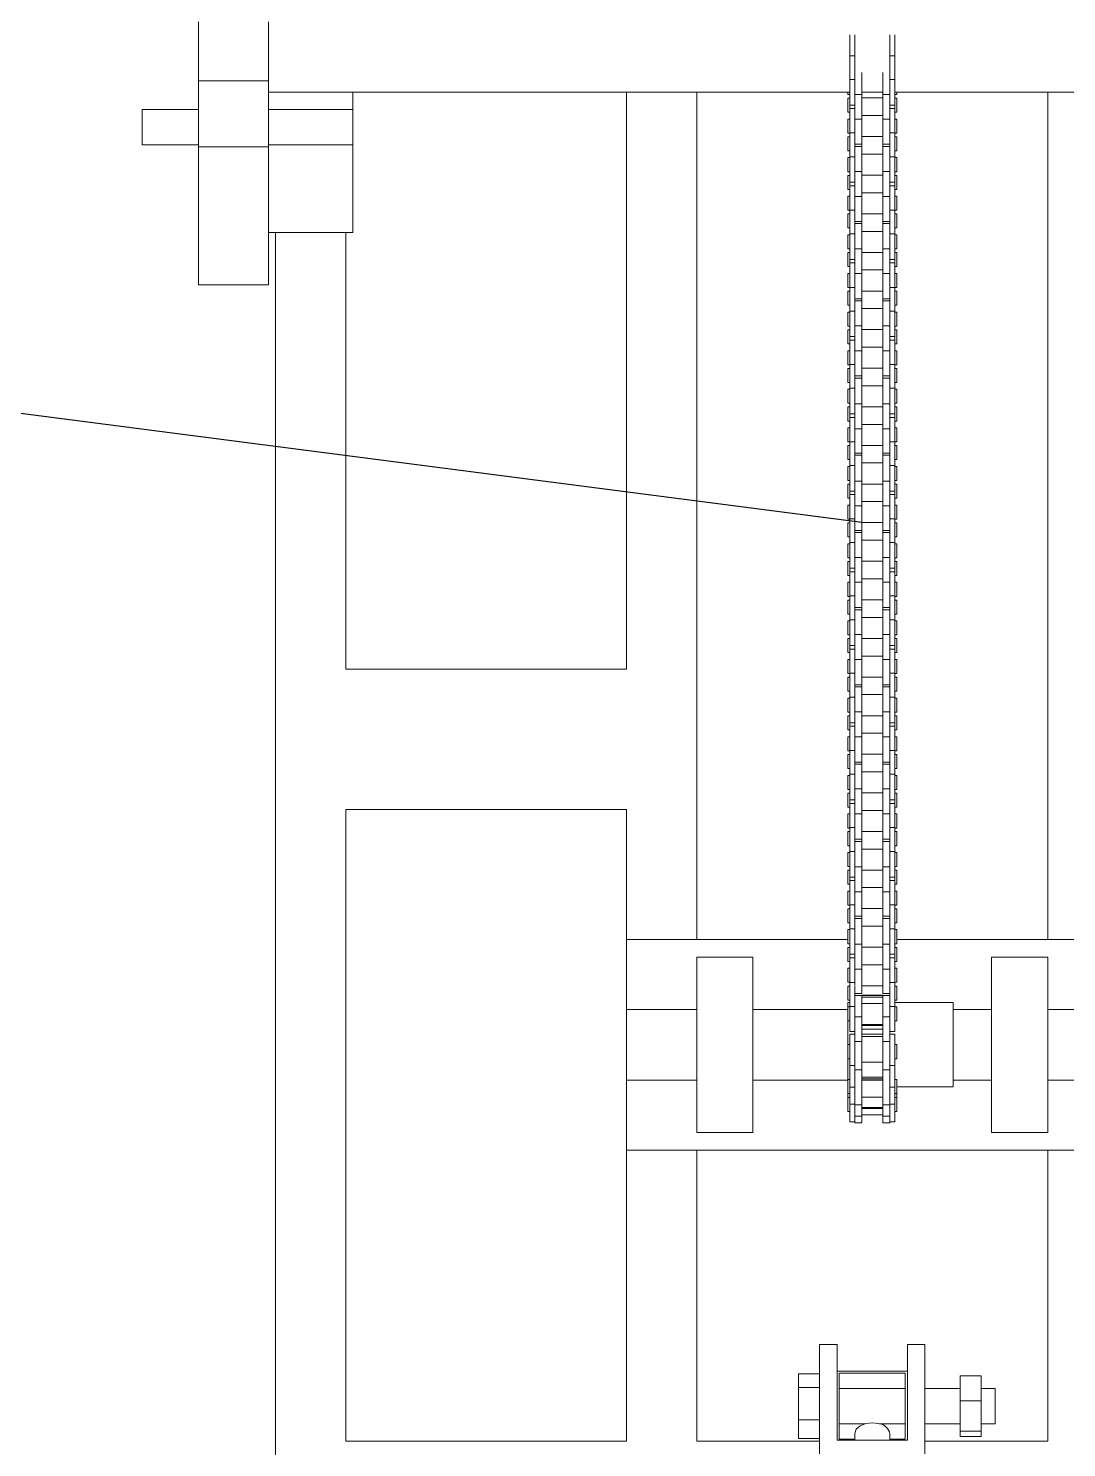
# Model space of a CAD drawing. Header units: millimetres. Extents: x 127 to 2222, y 23 to 864.
# Drawn here: x 1259.4 to 1333.4, y 477.4 to 578.5 of the extents above; entities that cross this region are included whole.
import ezdxf

# ---------------------------------------------------------------- set-up
doc = ezdxf.new("R2010")
doc.units = ezdxf.units.MM

msp = doc.modelspace()

# ---------------------------------------------------------------- linework, layer by layer
at = {"color": 7, "linetype": 'Continuous', "lineweight": 15}
for p, q in [((1271.55, 578.96), (1271.55, 574.76)), ((1276.55, 578.96), (1276.55, 573.96)), ((1317.95, 578.04), (1317.95, 576.55)), ((1318.3, 578.04), (1318.3, 576.55)), ((1320.8, 578.04), (1320.8, 576.55)), ((1321.15, 578.04), (1321.15, 576.55)), ((1317.95, 576.55), (1318.3, 576.55)), ((1317.95, 576.55), (1317.95, 574.86)), ((1318.3, 576.55), (1318.3, 575.06)), ((1321.15, 576.55), (1320.8, 576.55)), ((1320.8, 576.55), (1320.8, 575.06)), ((1321.15, 576.55), (1321.15, 574.86)), ((1318.8, 575.35), (1318.8, 573.8)), ((1320.3, 575.35), (1320.3, 573.8)), ((1276.55, 574.76), (1271.55, 574.76)), ((1271.55, 570.06), (1271.55, 574.76)), ((1317.95, 574.86), (1317.95, 573.04)), ((1317.95, 574.86), (1318.3, 574.86)), ((1318.3, 575.06), (1318.3, 573.8)), ((1320.8, 575.06), (1320.8, 573.8)), ((1321.15, 574.86), (1320.8, 574.86)), ((1321.15, 574.86), (1321.15, 573.04)), ((1276.55, 570.06), (1276.55, 573.96)), ((1317.95, 573.96), (1276.55, 573.96)), ((1282.55, 572.71), (1282.55, 573.96)), ((1302.05, 573.96), (1302.05, 532.86)), ((1307.05, 573.96), (1307.05, 513.6)), ((1317.8, 573.79), (1317.8, 573.96)), ((1317.8, 573.79), (1317.95, 573.79)), ((1317.95, 573.52), (1317.8, 573.52)), ((1317.8, 573.52), (1317.8, 572.52)), ((1318.3, 573.8), (1318.8, 573.8)), ((1318.3, 573.8), (1318.3, 572.03)), ((1320.3, 573.96), (1318.8, 573.96)), ((1318.8, 573.8), (1318.8, 572.03)), ((1318.8, 573.54), (1320.3, 573.54)), ((1320.8, 573.8), (1320.3, 573.8)), ((1320.3, 573.8), (1320.3, 572.03)), ((1320.8, 573.8), (1320.8, 572.03)), ((1362.55, 573.96), (1321.15, 573.96)), ((1321.15, 573.79), (1321.3, 573.79)), ((1321.3, 573.52), (1321.15, 573.52)), ((1321.3, 573.79), (1321.3, 573.96)), ((1321.3, 573.52), (1321.3, 572.52)), ((1332.05, 573.96), (1332.05, 513.6)), ((1271.55, 572.71), (1267.55, 572.71)), ((1267.55, 572.71), (1267.55, 570.21)), ((1282.55, 572.71), (1276.55, 572.71)), ((1282.55, 572.71), (1282.55, 570.21)), ((1317.8, 572.52), (1317.95, 572.52)), ((1317.95, 573.04), (1318.3, 573.04)), ((1317.95, 572.79), (1317.95, 573.04)), ((1318.3, 572.79), (1317.95, 572.79)), ((1317.95, 572.79), (1317.95, 571.05)), ((1320.3, 572.29), (1318.8, 572.29)), ((1320.8, 573.04), (1321.15, 573.04)), ((1321.15, 572.79), (1320.8, 572.79)), ((1321.15, 572.79), (1321.15, 573.04)), ((1321.15, 572.79), (1321.15, 571.05)), ((1321.15, 572.52), (1321.3, 572.52)), ((1317.95, 572.04), (1317.8, 572.04)), ((1317.8, 571.04), (1317.8, 572.04)), ((1318.3, 572.03), (1318.3, 570.78)), ((1318.3, 572.03), (1318.8, 572.03)), ((1318.8, 572.03), (1318.8, 570.24)), ((1320.8, 572.03), (1320.3, 572.03)), ((1320.3, 572.03), (1320.3, 570.24)), ((1320.8, 572.03), (1320.8, 570.78)), ((1321.3, 572.04), (1321.15, 572.04)), ((1321.3, 571.04), (1321.3, 572.04)), ((1267.55, 570.21), (1271.55, 570.21)), ((1276.55, 570.21), (1282.55, 570.21)), ((1282.55, 563.96), (1282.55, 570.21)), ((1317.8, 571.04), (1317.95, 571.04)), ((1317.95, 570.77), (1317.8, 570.77)), ((1317.8, 570.77), (1317.8, 569.77)), ((1317.95, 571.05), (1318.3, 571.05)), ((1317.95, 571.05), (1317.95, 569.36)), ((1318.3, 570.78), (1318.3, 569.56)), ((1318.3, 570.24), (1318.8, 570.24)), ((1318.8, 570.79), (1320.3, 570.79)), ((1318.8, 570.09), (1318.8, 570.24)), ((1320.3, 570.24), (1320.8, 570.24)), ((1320.3, 570.09), (1320.3, 570.24)), ((1321.15, 571.05), (1320.8, 571.05)), ((1320.8, 570.78), (1320.8, 569.56)), ((1321.15, 571.05), (1321.15, 569.36)), ((1321.15, 571.04), (1321.3, 571.04)), ((1321.3, 570.77), (1321.15, 570.77)), ((1321.3, 570.77), (1321.3, 569.77)), ((1276.55, 570.06), (1271.55, 570.06)), ((1271.55, 570.06), (1271.55, 560.24)), ((1276.55, 570.06), (1276.55, 568.34)), ((1317.8, 569.77), (1317.95, 569.77)), ((1317.95, 569.29), (1317.8, 569.29)), ((1317.8, 568.29), (1317.8, 569.29)), ((1317.95, 569.36), (1317.95, 567.54)), ((1317.95, 569.36), (1318.3, 569.36)), ((1318.8, 570.09), (1318.3, 570.09)), ((1318.3, 569.56), (1318.3, 568.3)), ((1318.8, 570.09), (1318.8, 568.3)), ((1320.3, 569.54), (1318.8, 569.54)), ((1320.8, 570.09), (1320.3, 570.09)), ((1320.3, 570.09), (1320.3, 568.3)), ((1320.8, 569.56), (1320.8, 568.3)), ((1321.15, 569.36), (1320.8, 569.36)), ((1321.15, 569.77), (1321.3, 569.77)), ((1321.15, 569.36), (1321.15, 567.54)), ((1321.3, 569.29), (1321.15, 569.29)), ((1321.3, 568.29), (1321.3, 569.29)), ((1276.55, 563.96), (1276.55, 568.34)), ((1317.8, 568.29), (1317.95, 568.29)), ((1318.3, 568.3), (1318.8, 568.3)), ((1318.3, 568.3), (1318.3, 566.53)), ((1318.8, 568.3), (1318.8, 566.53)), ((1320.8, 568.3), (1320.3, 568.3)), ((1320.3, 568.3), (1320.3, 566.53)), ((1320.8, 568.3), (1320.8, 566.53)), ((1321.15, 568.29), (1321.3, 568.29)), ((1317.95, 568.03), (1317.8, 568.03)), ((1317.8, 568.03), (1317.8, 567.03)), ((1317.95, 567.54), (1318.3, 567.54)), ((1317.95, 567.29), (1317.95, 567.54)), ((1318.3, 567.29), (1317.95, 567.29)), ((1317.95, 567.29), (1317.95, 565.55)), ((1318.8, 568.04), (1320.3, 568.04)), ((1320.8, 567.54), (1321.15, 567.54)), ((1321.15, 567.29), (1320.8, 567.29)), ((1321.3, 568.03), (1321.15, 568.03)), ((1321.15, 567.29), (1321.15, 567.54)), ((1321.15, 567.29), (1321.15, 565.55)), ((1321.3, 568.03), (1321.3, 567.03)), ((1317.8, 567.03), (1317.95, 567.03)), ((1317.95, 566.54), (1317.8, 566.54)), ((1317.8, 565.54), (1317.8, 566.54)), ((1318.3, 566.53), (1318.3, 565.28)), ((1318.3, 566.53), (1318.8, 566.53)), ((1320.3, 566.79), (1318.8, 566.79)), ((1318.8, 566.53), (1318.8, 564.74)), ((1320.8, 566.53), (1320.3, 566.53)), ((1320.3, 566.53), (1320.3, 564.74)), ((1320.8, 566.53), (1320.8, 565.28)), ((1321.15, 567.03), (1321.3, 567.03)), ((1321.3, 566.54), (1321.15, 566.54)), ((1321.3, 565.54), (1321.3, 566.54)), ((1317.8, 565.54), (1317.95, 565.54)), ((1317.95, 565.28), (1317.8, 565.28)), ((1317.8, 565.28), (1317.8, 564.28)), ((1317.95, 565.55), (1318.3, 565.55)), ((1317.95, 565.55), (1317.95, 563.86)), ((1318.3, 565.28), (1318.3, 564.06)), ((1318.8, 565.29), (1320.3, 565.29)), ((1321.15, 565.55), (1320.8, 565.55)), ((1320.8, 565.28), (1320.8, 564.06)), ((1321.15, 565.55), (1321.15, 563.86)), ((1321.15, 565.54), (1321.3, 565.54)), ((1321.3, 565.28), (1321.15, 565.28)), ((1321.3, 565.28), (1321.3, 564.28)), ((1317.8, 564.28), (1317.95, 564.28)), ((1318.3, 564.74), (1318.8, 564.74)), ((1318.8, 564.59), (1318.3, 564.59)), ((1318.8, 564.59), (1318.8, 564.74)), ((1318.8, 564.59), (1318.8, 562.8)), ((1320.3, 564.74), (1320.8, 564.74)), ((1320.3, 564.59), (1320.3, 564.74)), ((1320.8, 564.59), (1320.3, 564.59)), ((1320.3, 564.59), (1320.3, 562.8)), ((1321.15, 564.28), (1321.3, 564.28)), ((1276.55, 563.96), (1276.55, 560.24)), ((1282.55, 563.96), (1276.55, 563.96)), ((1277.05, 472.86), (1277.05, 563.96)), ((1282.05, 532.86), (1282.05, 563.96)), ((1317.95, 563.79), (1317.8, 563.79)), ((1317.8, 562.79), (1317.8, 563.79)), ((1317.95, 563.86), (1317.95, 562.04)), ((1317.95, 563.86), (1318.3, 563.86)), ((1318.3, 564.06), (1318.3, 562.8)), ((1320.3, 564.04), (1318.8, 564.04)), ((1320.8, 564.06), (1320.8, 562.8)), ((1321.15, 563.86), (1320.8, 563.86)), ((1321.15, 563.86), (1321.15, 562.04)), ((1321.3, 563.79), (1321.15, 563.79)), ((1321.3, 562.79), (1321.3, 563.79)), ((1317.8, 562.79), (1317.95, 562.79)), ((1317.95, 562.53), (1317.8, 562.53)), ((1317.8, 562.53), (1317.8, 561.53)), ((1318.3, 562.8), (1318.8, 562.8)), ((1318.3, 562.8), (1318.3, 561.03)), ((1318.8, 562.8), (1318.8, 561.03)), ((1318.8, 562.54), (1320.3, 562.54)), ((1320.8, 562.8), (1320.3, 562.8)), ((1320.3, 562.8), (1320.3, 561.03)), ((1320.8, 562.8), (1320.8, 561.03)), ((1321.15, 562.79), (1321.3, 562.79)), ((1321.3, 562.53), (1321.15, 562.53)), ((1321.3, 562.53), (1321.3, 561.53)), ((1317.8, 561.53), (1317.95, 561.53)), ((1317.95, 562.04), (1318.3, 562.04)), ((1317.95, 561.79), (1317.95, 562.04)), ((1318.3, 561.79), (1317.95, 561.79)), ((1317.95, 561.79), (1317.95, 560.05)), ((1320.3, 561.29), (1318.8, 561.29)), ((1320.8, 562.04), (1321.15, 562.04)), ((1321.15, 561.79), (1320.8, 561.79)), ((1321.15, 561.79), (1321.15, 562.04)), ((1321.15, 561.79), (1321.15, 560.05)), ((1321.15, 561.53), (1321.3, 561.53)), ((1276.55, 560.24), (1271.55, 560.24)), ((1317.95, 561.04), (1317.8, 561.04)), ((1317.8, 560.04), (1317.8, 561.04)), ((1317.95, 560.05), (1318.3, 560.05)), ((1317.95, 560.05), (1317.95, 558.36)), ((1318.3, 561.03), (1318.3, 559.78)), ((1318.3, 561.03), (1318.8, 561.03)), ((1318.8, 561.03), (1318.8, 559.24)), ((1320.8, 561.03), (1320.3, 561.03)), ((1320.3, 561.03), (1320.3, 559.24)), ((1320.8, 561.03), (1320.8, 559.78)), ((1321.15, 560.05), (1320.8, 560.05)), ((1321.3, 561.04), (1321.15, 561.04)), ((1321.15, 560.05), (1321.15, 558.36)), ((1321.3, 560.04), (1321.3, 561.04)), ((1317.8, 560.04), (1317.95, 560.04)), ((1317.95, 559.78), (1317.8, 559.78)), ((1317.8, 559.78), (1317.8, 558.78)), ((1318.3, 559.78), (1318.3, 558.56)), ((1318.3, 559.24), (1318.8, 559.24)), ((1318.8, 559.09), (1318.3, 559.09)), ((1318.8, 559.79), (1320.3, 559.79)), ((1318.8, 559.09), (1318.8, 559.24)), ((1318.8, 559.09), (1318.8, 557.3)), ((1320.3, 559.24), (1320.8, 559.24)), ((1320.3, 559.09), (1320.3, 559.24)), ((1320.8, 559.09), (1320.3, 559.09)), ((1320.3, 559.09), (1320.3, 557.3)), ((1320.8, 559.78), (1320.8, 558.56)), ((1321.15, 560.04), (1321.3, 560.04)), ((1321.3, 559.78), (1321.15, 559.78)), ((1321.3, 559.78), (1321.3, 558.78)), ((1317.8, 558.78), (1317.95, 558.78)), ((1317.95, 558.29), (1317.8, 558.29)), ((1317.8, 557.29), (1317.8, 558.29)), ((1317.95, 558.36), (1317.95, 556.54)), ((1317.95, 558.36), (1318.3, 558.36)), ((1318.3, 558.56), (1318.3, 557.3)), ((1320.3, 558.54), (1318.8, 558.54)), ((1320.8, 558.56), (1320.8, 557.3)), ((1321.15, 558.36), (1320.8, 558.36)), ((1321.15, 558.78), (1321.3, 558.78)), ((1321.15, 558.36), (1321.15, 556.54)), ((1321.3, 558.29), (1321.15, 558.29)), ((1321.3, 557.29), (1321.3, 558.29)), ((1317.8, 557.29), (1317.95, 557.29)), ((1317.95, 557.03), (1317.8, 557.03)), ((1317.8, 557.03), (1317.8, 556.03)), ((1318.3, 557.3), (1318.8, 557.3)), ((1318.3, 557.3), (1318.3, 555.53)), ((1318.8, 557.3), (1318.8, 555.53)), ((1318.8, 557.04), (1320.3, 557.04)), ((1320.8, 557.3), (1320.3, 557.3)), ((1320.3, 557.3), (1320.3, 555.53)), ((1320.8, 557.3), (1320.8, 555.53)), ((1321.15, 557.29), (1321.3, 557.29)), ((1321.3, 557.03), (1321.15, 557.03)), ((1321.3, 557.03), (1321.3, 556.03)), ((1317.8, 556.03), (1317.95, 556.03)), ((1317.95, 556.54), (1318.3, 556.54)), ((1317.95, 556.29), (1317.95, 556.54)), ((1318.3, 556.29), (1317.95, 556.29)), ((1317.95, 556.29), (1317.95, 554.55)), ((1320.8, 556.54), (1321.15, 556.54)), ((1321.15, 556.29), (1320.8, 556.29)), ((1321.15, 556.29), (1321.15, 556.54)), ((1321.15, 556.29), (1321.15, 554.55)), ((1321.15, 556.03), (1321.3, 556.03)), ((1317.95, 555.54), (1317.8, 555.54)), ((1317.8, 554.54), (1317.8, 555.54)), ((1318.3, 555.53), (1318.8, 555.53)), ((1318.3, 555.53), (1318.3, 554.28)), ((1320.3, 555.79), (1318.8, 555.79)), ((1318.8, 555.53), (1318.8, 553.74)), ((1320.8, 555.53), (1320.3, 555.53)), ((1320.3, 555.53), (1320.3, 553.74)), ((1320.8, 555.53), (1320.8, 554.28)), ((1321.3, 555.54), (1321.15, 555.54)), ((1321.3, 554.54), (1321.3, 555.54)), ((1317.8, 554.54), (1317.95, 554.54)), ((1317.95, 554.28), (1317.8, 554.28)), ((1317.8, 554.28), (1317.8, 553.28)), ((1317.95, 554.55), (1318.3, 554.55)), ((1317.95, 554.55), (1317.95, 552.86)), ((1318.3, 554.28), (1318.3, 552.86)), ((1318.8, 554.29), (1320.3, 554.29)), ((1321.15, 554.55), (1320.8, 554.55)), ((1320.8, 554.28), (1320.8, 552.86)), ((1321.15, 554.55), (1321.15, 552.86)), ((1321.15, 554.54), (1321.3, 554.54)), ((1321.3, 554.28), (1321.15, 554.28)), ((1321.3, 554.28), (1321.3, 553.28)), ((1317.8, 553.28), (1317.95, 553.28)), ((1318.3, 553.74), (1318.8, 553.74)), ((1318.8, 553.59), (1318.3, 553.59)), ((1318.8, 553.59), (1318.8, 553.74)), ((1318.8, 553.59), (1318.8, 551.75)), ((1320.3, 553.04), (1318.8, 553.04)), ((1320.3, 553.74), (1320.8, 553.74)), ((1320.3, 553.59), (1320.3, 553.74)), ((1320.8, 553.59), (1320.3, 553.59)), ((1320.3, 553.59), (1320.3, 551.75)), ((1321.15, 553.28), (1321.3, 553.28)), ((1317.95, 552.79), (1317.8, 552.79)), ((1317.8, 551.79), (1317.8, 552.79)), ((1317.95, 552.86), (1317.95, 551.04)), ((1317.95, 552.86), (1318.3, 552.86)), ((1318.3, 552.86), (1318.3, 551.75)), ((1320.8, 552.86), (1320.8, 551.75)), ((1321.15, 552.86), (1320.8, 552.86)), ((1321.15, 552.86), (1321.15, 551.04)), ((1321.3, 552.79), (1321.15, 552.79)), ((1321.3, 551.79), (1321.3, 552.79)), ((1317.8, 551.79), (1317.95, 551.79)), ((1317.95, 551.53), (1317.8, 551.53)), ((1317.8, 551.53), (1317.8, 550.53)), ((1317.95, 551.04), (1318.3, 551.04)), ((1317.95, 550.79), (1317.95, 551.04)), ((1318.3, 551.75), (1318.8, 551.75)), ((1318.3, 551.75), (1318.3, 549.98)), ((1318.8, 551.75), (1318.8, 549.98)), ((1318.8, 551.54), (1320.3, 551.54)), ((1320.8, 551.75), (1320.3, 551.75)), ((1320.3, 551.75), (1320.3, 549.98)), ((1320.8, 551.75), (1320.8, 549.98)), ((1320.8, 551.04), (1321.15, 551.04)), ((1321.15, 551.79), (1321.3, 551.79)), ((1321.3, 551.53), (1321.15, 551.53)), ((1321.15, 550.79), (1321.15, 551.04)), ((1321.3, 551.53), (1321.3, 550.53)), ((1317.8, 550.53), (1317.95, 550.53)), ((1317.95, 550.04), (1317.8, 550.04)), ((1317.8, 549.04), (1317.8, 550.04)), ((1318.3, 550.79), (1317.95, 550.79)), ((1317.95, 550.79), (1317.95, 549.05)), ((1318.3, 549.98), (1318.8, 549.98)), ((1318.3, 549.98), (1318.3, 548.78)), ((1320.3, 550.29), (1318.8, 550.29)), ((1318.8, 549.98), (1318.8, 548.24)), ((1320.8, 549.98), (1320.3, 549.98)), ((1320.3, 549.98), (1320.3, 548.24)), ((1321.15, 550.79), (1320.8, 550.79)), ((1320.8, 549.98), (1320.8, 548.78)), ((1321.15, 550.79), (1321.15, 549.05)), ((1321.15, 550.53), (1321.3, 550.53)), ((1321.3, 550.04), (1321.15, 550.04)), ((1321.3, 549.04), (1321.3, 550.04)), ((1317.8, 549.04), (1317.95, 549.04)), ((1317.95, 549.05), (1318.3, 549.05)), ((1317.95, 549.05), (1317.95, 547.36)), ((1321.15, 549.05), (1320.8, 549.05)), ((1321.15, 549.05), (1321.15, 547.36)), ((1321.15, 549.04), (1321.3, 549.04)), ((1317.95, 548.78), (1317.8, 548.78)), ((1317.8, 548.78), (1317.8, 547.78)), ((1318.3, 548.78), (1318.3, 547.36)), ((1318.3, 548.24), (1318.8, 548.24)), ((1318.8, 548.09), (1318.3, 548.09)), ((1318.8, 548.79), (1320.3, 548.79)), ((1318.8, 548.09), (1318.8, 548.24)), ((1318.8, 548.09), (1318.8, 546.25)), ((1320.3, 548.24), (1320.8, 548.24)), ((1320.3, 548.09), (1320.3, 548.24)), ((1320.8, 548.09), (1320.3, 548.09)), ((1320.3, 548.09), (1320.3, 546.25)), ((1320.8, 548.78), (1320.8, 547.36)), ((1321.3, 548.78), (1321.15, 548.78)), ((1321.3, 548.78), (1321.3, 547.78)), ((1317.8, 547.78), (1317.95, 547.78)), ((1317.95, 547.29), (1317.8, 547.29)), ((1317.8, 546.29), (1317.8, 547.29)), ((1317.95, 547.36), (1317.95, 545.54)), ((1317.95, 547.36), (1318.3, 547.36)), ((1318.3, 547.36), (1318.3, 546.25)), ((1320.3, 547.54), (1318.8, 547.54)), ((1320.8, 547.36), (1320.8, 546.25)), ((1321.15, 547.36), (1320.8, 547.36)), ((1321.15, 547.78), (1321.3, 547.78)), ((1321.15, 547.36), (1321.15, 545.54)), ((1321.3, 547.29), (1321.15, 547.29)), ((1321.3, 546.29), (1321.3, 547.29)), ((1317.8, 546.29), (1317.95, 546.29)), ((1317.95, 546.03), (1317.8, 546.03)), ((1317.8, 546.03), (1317.8, 545.03)), ((1318.3, 546.25), (1318.8, 546.25)), ((1318.3, 546.25), (1318.3, 544.48)), ((1318.8, 546.25), (1318.8, 544.48)), ((1318.8, 546.04), (1320.3, 546.04)), ((1320.8, 546.25), (1320.3, 546.25)), ((1320.3, 546.25), (1320.3, 544.48)), ((1320.8, 546.25), (1320.8, 544.48)), ((1321.15, 546.29), (1321.3, 546.29)), ((1321.3, 546.03), (1321.15, 546.03)), ((1321.3, 546.03), (1321.3, 545.03)), ((1317.8, 545.03), (1317.95, 545.03)), ((1317.95, 545.54), (1318.3, 545.54)), ((1317.95, 545.29), (1317.95, 545.54)), ((1318.3, 545.29), (1317.95, 545.29)), ((1317.95, 545.29), (1317.95, 543.57)), ((1320.8, 545.54), (1321.15, 545.54)), ((1321.15, 545.29), (1320.8, 545.29)), ((1321.15, 545.29), (1321.15, 545.54)), ((1321.15, 545.29), (1321.15, 543.57)), ((1321.15, 545.03), (1321.3, 545.03)), ((1317.95, 544.54), (1317.8, 544.54)), ((1317.8, 543.54), (1317.8, 544.54)), ((1318.3, 544.48), (1318.8, 544.48)), ((1318.3, 544.48), (1318.3, 543.29)), ((1320.3, 544.79), (1318.8, 544.79)), ((1318.8, 544.48), (1318.8, 542.74)), ((1320.8, 544.48), (1320.3, 544.48)), ((1320.3, 544.48), (1320.3, 542.74)), ((1320.8, 544.48), (1320.8, 543.29)), ((1321.3, 544.54), (1321.15, 544.54)), ((1321.3, 543.54), (1321.3, 544.54)), ((1317.8, 543.54), (1317.95, 543.54)), ((1317.95, 543.28), (1317.8, 543.28)), ((1317.8, 543.28), (1317.8, 542.28)), ((1317.95, 543.57), (1318.3, 543.57)), ((1317.95, 543.57), (1317.95, 541.87)), ((1318.3, 543.29), (1318.3, 542.07)), ((1318.8, 543.29), (1320.3, 543.29)), ((1321.15, 543.57), (1320.8, 543.57)), ((1320.8, 543.29), (1320.8, 542.07)), ((1321.15, 543.57), (1321.15, 541.87)), ((1321.15, 543.54), (1321.3, 543.54)), ((1321.3, 543.28), (1321.15, 543.28)), ((1321.3, 543.28), (1321.3, 542.28)), ((1317.8, 542.28), (1317.95, 542.28)), ((1317.95, 541.87), (1318.3, 541.87)), ((1317.95, 541.87), (1317.95, 540.04)), ((1318.3, 542.74), (1318.8, 542.74)), ((1318.8, 542.59), (1318.3, 542.59)), ((1318.3, 542.07), (1318.3, 540.82)), ((1318.8, 542.59), (1318.8, 542.74)), ((1318.8, 542.59), (1318.8, 540.82)), ((1320.3, 542.04), (1318.8, 542.04)), ((1320.3, 542.74), (1320.8, 542.74)), ((1320.3, 542.59), (1320.3, 542.74)), ((1320.8, 542.59), (1320.3, 542.59)), ((1320.3, 542.59), (1320.3, 540.82)), ((1320.8, 542.07), (1320.8, 540.82)), ((1321.15, 541.87), (1320.8, 541.87)), ((1321.15, 542.28), (1321.3, 542.28)), ((1321.15, 541.87), (1321.15, 540.04)), ((1317.95, 541.79), (1317.8, 541.79)), ((1317.8, 540.79), (1317.8, 541.79)), ((1321.3, 541.79), (1321.15, 541.79)), ((1321.3, 540.79), (1321.3, 541.79)), ((1317.8, 540.79), (1317.95, 540.79)), ((1317.95, 540.53), (1317.8, 540.53)), ((1317.8, 540.53), (1317.8, 539.53)), ((1317.95, 540.04), (1318.3, 540.04)), ((1317.95, 539.79), (1317.95, 540.04)), ((1318.3, 540.82), (1318.8, 540.82)), ((1318.3, 540.82), (1318.3, 539.04)), ((1318.8, 540.82), (1318.8, 539.04)), ((1318.8, 540.54), (1320.3, 540.54)), ((1320.8, 540.82), (1320.3, 540.82)), ((1320.3, 540.82), (1320.3, 539.04)), ((1320.8, 540.82), (1320.8, 539.04)), ((1320.8, 540.04), (1321.15, 540.04)), ((1321.15, 540.79), (1321.3, 540.79)), ((1321.3, 540.53), (1321.15, 540.53)), ((1321.15, 539.79), (1321.15, 540.04)), ((1321.3, 540.53), (1321.3, 539.53)), ((1317.8, 539.53), (1317.95, 539.53)), ((1317.95, 539.04), (1317.8, 539.04)), ((1317.8, 538.04), (1317.8, 539.04)), ((1318.3, 539.79), (1317.95, 539.79)), ((1317.95, 539.79), (1317.95, 538.07)), ((1318.3, 539.04), (1318.8, 539.04)), ((1318.3, 539.04), (1318.3, 537.78)), ((1320.3, 539.29), (1318.8, 539.29)), ((1318.8, 539.04), (1318.8, 537.24)), ((1320.8, 539.04), (1320.3, 539.04)), ((1320.3, 539.04), (1320.3, 537.24)), ((1321.15, 539.79), (1320.8, 539.79)), ((1320.8, 539.04), (1320.8, 537.78)), ((1321.15, 539.79), (1321.15, 538.07)), ((1321.15, 539.53), (1321.3, 539.53)), ((1321.3, 539.04), (1321.15, 539.04)), ((1321.3, 538.04), (1321.3, 539.04)), ((1317.8, 538.04), (1317.95, 538.04)), ((1317.95, 538.07), (1318.3, 538.07)), ((1317.95, 538.07), (1317.95, 536.37)), ((1321.15, 538.07), (1320.8, 538.07)), ((1321.15, 538.07), (1321.15, 536.37)), ((1321.15, 538.04), (1321.3, 538.04)), ((1317.95, 537.78), (1317.8, 537.78)), ((1317.8, 537.78), (1317.8, 536.78)), ((1318.3, 537.78), (1318.3, 536.57)), ((1318.3, 537.24), (1318.8, 537.24)), ((1318.8, 537.09), (1318.3, 537.09)), ((1318.8, 537.79), (1320.3, 537.79)), ((1318.8, 537.09), (1318.8, 537.24)), ((1318.8, 537.09), (1318.8, 535.32)), ((1320.3, 537.24), (1320.8, 537.24)), ((1320.3, 537.09), (1320.3, 537.24)), ((1320.8, 537.09), (1320.3, 537.09)), ((1320.3, 537.09), (1320.3, 535.32)), ((1320.8, 537.78), (1320.8, 536.57)), ((1321.3, 537.78), (1321.15, 537.78)), ((1321.3, 537.78), (1321.3, 536.78)), ((1317.8, 536.78), (1317.95, 536.78)), ((1317.95, 536.29), (1317.8, 536.29)), ((1317.8, 535.29), (1317.8, 536.29)), ((1317.95, 536.37), (1317.95, 534.54)), ((1317.95, 536.37), (1318.3, 536.37)), ((1318.3, 536.57), (1318.3, 535.32)), ((1320.3, 536.54), (1318.8, 536.54)), ((1320.8, 536.57), (1320.8, 535.32)), ((1321.15, 536.37), (1320.8, 536.37)), ((1321.15, 536.78), (1321.3, 536.78)), ((1321.15, 536.37), (1321.15, 534.54)), ((1321.3, 536.29), (1321.15, 536.29)), ((1321.3, 535.29), (1321.3, 536.29)), ((1317.8, 535.29), (1317.95, 535.29)), ((1317.95, 535.03), (1317.8, 535.03)), ((1317.8, 535.03), (1317.8, 534.03)), ((1318.3, 535.32), (1318.8, 535.32)), ((1318.3, 535.32), (1318.3, 533.54)), ((1318.8, 535.32), (1318.8, 533.54)), ((1318.8, 535.04), (1320.3, 535.04)), ((1320.8, 535.32), (1320.3, 535.32)), ((1320.3, 535.32), (1320.3, 533.54)), ((1320.8, 535.32), (1320.8, 533.54)), ((1321.15, 535.29), (1321.3, 535.29)), ((1321.3, 535.03), (1321.15, 535.03)), ((1321.3, 535.03), (1321.3, 534.03)), ((1317.8, 534.03), (1317.95, 534.03)), ((1317.95, 534.54), (1318.3, 534.54)), ((1317.95, 534.29), (1317.95, 534.54)), ((1318.3, 534.29), (1317.95, 534.29)), ((1317.95, 534.29), (1317.95, 532.57)), ((1320.3, 533.79), (1318.8, 533.79)), ((1320.8, 534.54), (1321.15, 534.54)), ((1321.15, 534.29), (1320.8, 534.29)), ((1321.15, 534.29), (1321.15, 534.54)), ((1321.15, 534.29), (1321.15, 532.57)), ((1321.15, 534.03), (1321.3, 534.03)), ((1282.05, 532.86), (1302.05, 532.86)), ((1317.95, 533.54), (1317.8, 533.54)), ((1317.8, 532.54), (1317.8, 533.54)), ((1318.3, 533.54), (1318.8, 533.54)), ((1318.3, 533.54), (1318.3, 532.28)), ((1318.8, 533.54), (1318.8, 531.74)), ((1320.8, 533.54), (1320.3, 533.54)), ((1320.3, 533.54), (1320.3, 531.74)), ((1320.8, 533.54), (1320.8, 532.28)), ((1321.3, 533.54), (1321.15, 533.54)), ((1321.3, 532.54), (1321.3, 533.54)), ((1317.8, 532.54), (1317.95, 532.54)), ((1317.95, 532.28), (1317.8, 532.28)), ((1317.8, 532.28), (1317.8, 531.28)), ((1317.95, 532.57), (1318.3, 532.57)), ((1317.95, 532.57), (1317.95, 530.87)), ((1318.3, 532.28), (1318.3, 531.07)), ((1318.8, 532.29), (1320.3, 532.29)), ((1321.15, 532.57), (1320.8, 532.57)), ((1320.8, 532.28), (1320.8, 531.07)), ((1321.15, 532.57), (1321.15, 530.87)), ((1321.15, 532.54), (1321.3, 532.54)), ((1321.3, 532.28), (1321.15, 532.28)), ((1321.3, 532.28), (1321.3, 531.28)), ((1317.8, 531.28), (1317.95, 531.28)), ((1317.95, 530.79), (1317.8, 530.79)), ((1317.8, 529.79), (1317.8, 530.79)), ((1317.95, 530.87), (1317.95, 529.04)), ((1317.95, 530.87), (1318.3, 530.87)), ((1318.3, 531.74), (1318.8, 531.74)), ((1318.8, 531.59), (1318.3, 531.59)), ((1318.3, 531.07), (1318.3, 529.82)), ((1318.8, 531.59), (1318.8, 531.74)), ((1318.8, 531.59), (1318.8, 529.82)), ((1320.3, 531.04), (1318.8, 531.04)), ((1320.3, 531.74), (1320.8, 531.74)), ((1320.3, 531.59), (1320.3, 531.74)), ((1320.8, 531.59), (1320.3, 531.59)), ((1320.3, 531.59), (1320.3, 529.82)), ((1320.8, 531.07), (1320.8, 529.82)), ((1321.15, 530.87), (1320.8, 530.87)), ((1321.15, 531.28), (1321.3, 531.28)), ((1321.15, 530.87), (1321.15, 529.04)), ((1321.3, 530.79), (1321.15, 530.79)), ((1321.3, 529.79), (1321.3, 530.79)), ((1317.8, 529.79), (1317.95, 529.79)), ((1318.3, 529.82), (1318.8, 529.82)), ((1318.3, 529.82), (1318.3, 528.04)), ((1318.8, 529.82), (1318.8, 528.04)), ((1320.8, 529.82), (1320.3, 529.82)), ((1320.3, 529.82), (1320.3, 528.04)), ((1320.8, 529.82), (1320.8, 528.04)), ((1321.15, 529.79), (1321.3, 529.79)), ((1317.95, 529.53), (1317.8, 529.53)), ((1317.8, 529.53), (1317.8, 528.53)), ((1317.95, 529.04), (1318.3, 529.04)), ((1317.95, 528.79), (1317.95, 529.04)), ((1318.3, 528.79), (1317.95, 528.79)), ((1317.95, 528.79), (1317.95, 527.07)), ((1318.8, 529.54), (1320.3, 529.54)), ((1320.8, 529.04), (1321.15, 529.04)), ((1321.15, 528.79), (1320.8, 528.79)), ((1321.3, 529.53), (1321.15, 529.53)), ((1321.15, 528.79), (1321.15, 529.04)), ((1321.15, 528.79), (1321.15, 527.07)), ((1321.3, 529.53), (1321.3, 528.53)), ((1317.8, 528.53), (1317.95, 528.53)), ((1317.95, 528.04), (1317.8, 528.04)), ((1317.8, 527.04), (1317.8, 528.04)), ((1318.3, 528.04), (1318.3, 526.78)), ((1318.3, 528.04), (1318.8, 528.04)), ((1320.3, 528.29), (1318.8, 528.29)), ((1318.8, 528.04), (1318.8, 526.24)), ((1320.8, 528.04), (1320.3, 528.04)), ((1320.3, 528.04), (1320.3, 526.24)), ((1320.8, 528.04), (1320.8, 526.78)), ((1321.15, 528.53), (1321.3, 528.53)), ((1321.3, 528.04), (1321.15, 528.04)), ((1321.3, 527.04), (1321.3, 528.04)), ((1317.8, 527.04), (1317.95, 527.04)), ((1317.95, 526.78), (1317.8, 526.78)), ((1317.8, 526.78), (1317.8, 525.78)), ((1317.95, 527.07), (1318.3, 527.07)), ((1317.95, 527.07), (1317.95, 525.37)), ((1318.3, 526.78), (1318.3, 525.57)), ((1318.8, 526.79), (1320.3, 526.79)), ((1321.15, 527.07), (1320.8, 527.07)), ((1320.8, 526.78), (1320.8, 525.57)), ((1321.15, 527.07), (1321.15, 525.37)), ((1321.15, 527.04), (1321.3, 527.04)), ((1321.3, 526.78), (1321.15, 526.78)), ((1321.3, 526.78), (1321.3, 525.78)), ((1317.8, 525.78), (1317.95, 525.78)), ((1318.3, 526.24), (1318.8, 526.24)), ((1318.8, 526.09), (1318.3, 526.09)), ((1318.8, 526.09), (1318.8, 526.24)), ((1318.8, 526.09), (1318.8, 524.32)), ((1320.3, 526.24), (1320.8, 526.24)), ((1320.3, 526.09), (1320.3, 526.24)), ((1320.8, 526.09), (1320.3, 526.09)), ((1320.3, 526.09), (1320.3, 524.32)), ((1321.15, 525.78), (1321.3, 525.78)), ((1317.95, 525.29), (1317.8, 525.29)), ((1317.8, 524.29), (1317.8, 525.29)), ((1317.95, 525.37), (1318.3, 525.37)), ((1317.95, 525.37), (1317.95, 523.54)), ((1318.3, 525.57), (1318.3, 524.32)), ((1320.3, 525.54), (1318.8, 525.54)), ((1320.8, 525.57), (1320.8, 524.32)), ((1321.15, 525.37), (1320.8, 525.37)), ((1321.15, 525.37), (1321.15, 523.54)), ((1321.3, 525.29), (1321.15, 525.29)), ((1321.3, 524.29), (1321.3, 525.29)), ((1317.8, 524.29), (1317.95, 524.29)), ((1317.95, 524.03), (1317.8, 524.03)), ((1317.8, 524.03), (1317.8, 523.03)), ((1318.3, 524.32), (1318.8, 524.32)), ((1318.3, 524.32), (1318.3, 522.54)), ((1318.8, 524.32), (1318.8, 522.54)), ((1318.8, 524.04), (1320.3, 524.04)), ((1320.8, 524.32), (1320.3, 524.32)), ((1320.3, 524.32), (1320.3, 522.54)), ((1320.8, 524.32), (1320.8, 522.54)), ((1321.15, 524.29), (1321.3, 524.29)), ((1321.3, 524.03), (1321.15, 524.03)), ((1321.3, 524.03), (1321.3, 523.03)), ((1282.05, 477.86), (1282.05, 522.86)), ((1282.05, 522.86), (1302.05, 522.86)), ((1302.05, 522.86), (1302.05, 513.6)), ((1317.8, 523.03), (1317.95, 523.03)), ((1317.95, 523.54), (1318.3, 523.54)), ((1317.95, 523.29), (1317.95, 523.54)), ((1318.3, 523.29), (1317.95, 523.29)), ((1317.95, 523.29), (1317.95, 521.57)), ((1320.3, 522.79), (1318.8, 522.79)), ((1320.8, 523.54), (1321.15, 523.54)), ((1321.15, 523.29), (1320.8, 523.29)), ((1321.15, 523.29), (1321.15, 523.54)), ((1321.15, 523.29), (1321.15, 521.57)), ((1321.15, 523.03), (1321.3, 523.03)), ((1317.95, 522.54), (1317.8, 522.54)), ((1317.8, 521.54), (1317.8, 522.54)), ((1318.3, 522.54), (1318.3, 521.29)), ((1318.3, 522.54), (1318.8, 522.54)), ((1318.8, 522.54), (1318.8, 520.74)), ((1320.8, 522.54), (1320.3, 522.54)), ((1320.3, 522.54), (1320.3, 520.74)), ((1320.8, 522.54), (1320.8, 521.29)), ((1321.3, 522.54), (1321.15, 522.54)), ((1321.3, 521.54), (1321.3, 522.54)), ((1317.8, 521.54), (1317.95, 521.54)), ((1317.95, 521.28), (1317.8, 521.28)), ((1317.8, 521.28), (1317.8, 520.28)), ((1317.95, 521.57), (1318.3, 521.57)), ((1317.95, 521.57), (1317.95, 519.87)), ((1318.3, 521.29), (1318.3, 520.07)), ((1318.3, 520.74), (1318.8, 520.74)), ((1318.8, 521.29), (1320.3, 521.29)), ((1318.8, 520.59), (1318.8, 520.74)), ((1320.3, 520.74), (1320.8, 520.74)), ((1320.3, 520.59), (1320.3, 520.74)), ((1321.15, 521.57), (1320.8, 521.57)), ((1320.8, 521.29), (1320.8, 520.07)), ((1321.15, 521.57), (1321.15, 519.87)), ((1321.15, 521.54), (1321.3, 521.54)), ((1321.3, 521.28), (1321.15, 521.28)), ((1321.3, 521.28), (1321.3, 520.28)), ((1317.8, 520.28), (1317.95, 520.28)), ((1317.95, 519.79), (1317.8, 519.79)), ((1317.8, 518.79), (1317.8, 519.79)), ((1317.95, 519.87), (1317.95, 518.04)), ((1317.95, 519.87), (1318.3, 519.87)), ((1318.8, 520.59), (1318.3, 520.59)), ((1318.3, 520.07), (1318.3, 518.77)), ((1318.8, 520.59), (1318.8, 518.77)), ((1320.3, 520.04), (1318.8, 520.04)), ((1320.8, 520.59), (1320.3, 520.59)), ((1320.3, 520.59), (1320.3, 518.77)), ((1320.8, 520.07), (1320.8, 518.77)), ((1321.15, 519.87), (1320.8, 519.87)), ((1321.15, 520.28), (1321.3, 520.28)), ((1321.15, 519.87), (1321.15, 518.04)), ((1321.3, 519.79), (1321.15, 519.79)), ((1321.3, 518.79), (1321.3, 519.79)), ((1317.8, 518.79), (1317.95, 518.79)), ((1318.3, 518.77), (1318.8, 518.77)), ((1318.3, 518.77), (1318.3, 516.99)), ((1318.8, 518.77), (1318.8, 516.99)), ((1320.8, 518.77), (1320.3, 518.77)), ((1320.3, 518.77), (1320.3, 516.99)), ((1320.8, 518.77), (1320.8, 516.99)), ((1321.15, 518.79), (1321.3, 518.79)), ((1317.95, 518.53), (1317.8, 518.53)), ((1317.8, 518.53), (1317.8, 517.53)), ((1317.95, 518.04), (1318.3, 518.04)), ((1317.95, 517.8), (1317.95, 518.04)), ((1318.3, 517.8), (1317.95, 517.8)), ((1317.95, 517.8), (1317.95, 516.07)), ((1318.8, 518.54), (1320.3, 518.54)), ((1320.8, 518.04), (1321.15, 518.04)), ((1321.15, 517.8), (1320.8, 517.8)), ((1321.3, 518.53), (1321.15, 518.53)), ((1321.15, 517.8), (1321.15, 518.04)), ((1321.15, 517.8), (1321.15, 516.07)), ((1321.3, 518.53), (1321.3, 517.53)), ((1317.8, 517.53), (1317.95, 517.53)), ((1317.95, 517.05), (1317.8, 517.05)), ((1317.8, 516.05), (1317.8, 517.05)), ((1318.3, 516.99), (1318.8, 516.99)), ((1318.3, 516.99), (1318.3, 515.78)), ((1320.3, 517.3), (1318.8, 517.3)), ((1318.8, 516.99), (1318.8, 515.25)), ((1320.8, 516.99), (1320.3, 516.99)), ((1320.3, 516.99), (1320.3, 515.25)), ((1320.8, 516.99), (1320.8, 515.78)), ((1321.15, 517.53), (1321.3, 517.53)), ((1321.3, 517.05), (1321.15, 517.05)), ((1321.3, 516.05), (1321.3, 517.05)), ((1317.8, 516.05), (1317.95, 516.05)), ((1317.95, 515.78), (1317.8, 515.78)), ((1317.8, 515.78), (1317.8, 514.78)), ((1317.95, 516.07), (1318.3, 516.07)), ((1317.95, 516.07), (1317.95, 514.37)), ((1318.3, 515.78), (1318.3, 514.57)), ((1318.8, 515.8), (1320.3, 515.8)), ((1321.15, 516.07), (1320.8, 516.07)), ((1320.8, 515.78), (1320.8, 514.57)), ((1321.15, 516.07), (1321.15, 514.37)), ((1321.15, 516.05), (1321.3, 516.05)), ((1321.3, 515.78), (1321.15, 515.78)), ((1321.3, 515.78), (1321.3, 514.78)), ((1317.8, 514.78), (1317.95, 514.78)), ((1318.3, 515.25), (1318.8, 515.25)), ((1318.8, 515.1), (1318.3, 515.1)), ((1318.3, 514.57), (1318.3, 513.27)), ((1318.8, 515.1), (1318.8, 515.25)), ((1318.8, 515.1), (1318.8, 513.27)), ((1320.3, 515.25), (1320.8, 515.25)), ((1320.3, 515.1), (1320.3, 515.25)), ((1320.8, 515.1), (1320.3, 515.1)), ((1320.3, 515.1), (1320.3, 513.27)), ((1320.8, 514.57), (1320.8, 513.27)), ((1321.15, 514.78), (1321.3, 514.78)), ((1302.05, 513.6), (1302.05, 508.61)), ((1317.8, 513.6), (1302.05, 513.6)), ((1317.95, 514.3), (1317.8, 514.3)), ((1317.8, 513.3), (1317.8, 514.3)), ((1317.95, 514.37), (1318.3, 514.37)), ((1317.95, 514.37), (1317.95, 512.55)), ((1320.3, 514.55), (1318.8, 514.55)), ((1321.15, 514.37), (1320.8, 514.37)), ((1321.15, 514.37), (1321.15, 512.55)), ((1321.3, 514.3), (1321.15, 514.3)), ((1321.3, 513.3), (1321.3, 514.3)), ((1337.05, 513.6), (1321.3, 513.6)), ((1317.8, 513.3), (1317.95, 513.3)), ((1317.95, 513.03), (1317.8, 513.03)), ((1317.8, 513.03), (1317.8, 512.03)), ((1317.95, 512.55), (1318.3, 512.55)), ((1317.95, 512.3), (1317.95, 512.55)), ((1318.3, 513.27), (1318.8, 513.27)), ((1318.3, 513.27), (1318.3, 511.49)), ((1318.8, 513.27), (1318.8, 511.49)), ((1318.8, 513.05), (1320.3, 513.05)), ((1320.8, 513.27), (1320.3, 513.27)), ((1320.3, 513.27), (1320.3, 511.49)), ((1320.8, 513.27), (1320.8, 511.49)), ((1320.8, 512.55), (1321.15, 512.55)), ((1321.15, 513.3), (1321.3, 513.3)), ((1321.3, 513.03), (1321.15, 513.03)), ((1321.15, 512.3), (1321.15, 512.55)), ((1321.3, 513.03), (1321.3, 512.03)), ((1311.05, 512.35), (1307.05, 512.35)), ((1307.05, 499.85), (1307.05, 512.35)), ((1311.05, 499.85), (1311.05, 512.35)), ((1317.8, 512.03), (1317.95, 512.03)), ((1317.95, 511.55), (1317.8, 511.55)), ((1317.8, 511.55), (1317.8, 510.55)), ((1318.3, 512.3), (1317.95, 512.3)), ((1317.95, 510.53), (1317.95, 512.3)), ((1320.3, 511.8), (1318.8, 511.8)), ((1321.15, 512.3), (1320.8, 512.3)), ((1321.15, 510.53), (1321.15, 512.3)), ((1321.15, 512.03), (1321.3, 512.03)), ((1321.3, 511.55), (1321.15, 511.55)), ((1321.3, 511.55), (1321.3, 510.55)), ((1332.05, 512.35), (1328.05, 512.35)), ((1328.05, 499.85), (1328.05, 512.35)), ((1332.05, 499.85), (1332.05, 512.35)), ((1317.8, 510.55), (1317.95, 510.55)), ((1317.95, 510.53), (1318.3, 510.53)), ((1317.95, 508.83), (1317.95, 510.53)), ((1318.3, 511.49), (1318.8, 511.49)), ((1318.3, 511.49), (1318.3, 510.32)), ((1318.8, 511.49), (1318.8, 509.75)), ((1320.8, 511.49), (1320.3, 511.49)), ((1320.3, 511.49), (1320.3, 509.75)), ((1320.8, 511.49), (1320.8, 510.32)), ((1321.15, 510.53), (1320.8, 510.53)), ((1321.15, 510.55), (1321.3, 510.55)), ((1321.15, 508.83), (1321.15, 510.53)), ((1317.95, 510.28), (1317.8, 510.28)), ((1317.8, 510.28), (1317.8, 509.28)), ((1318.3, 509.1), (1318.3, 510.28)), ((1318.3, 509.75), (1318.8, 509.75)), ((1318.8, 509.6), (1318.3, 509.6)), ((1318.8, 510.3), (1320.3, 510.3)), ((1320.3, 509.64), (1318.8, 509.64)), ((1318.8, 509.62), (1320.3, 509.62)), ((1318.8, 509.62), (1318.8, 509.6)), ((1318.8, 509.62), (1320.3, 509.62)), ((1318.8, 508.08), (1318.8, 509.6)), ((1320.3, 509.75), (1320.8, 509.75)), ((1320.3, 509.62), (1320.3, 509.6)), ((1320.8, 509.6), (1320.3, 509.6)), ((1320.3, 508.08), (1320.3, 509.6)), ((1320.8, 509.1), (1320.8, 510.28)), ((1321.3, 510.28), (1321.15, 510.28)), ((1321.3, 510.28), (1321.3, 509.28)), ((1307.05, 508.61), (1302.05, 508.61)), ((1302.05, 503.59), (1302.05, 508.61)), ((1317.8, 508.61), (1311.05, 508.61)), ((1317.8, 509.28), (1317.95, 509.28)), ((1317.95, 509.1), (1317.8, 509.1)), ((1317.8, 508.8), (1317.8, 509.1)), ((1317.95, 508.8), (1317.8, 508.8)), ((1317.8, 508.8), (1317.8, 507.8)), ((1317.95, 508.83), (1318.3, 508.83)), ((1317.95, 507.05), (1317.95, 508.83)), ((1318.3, 508.08), (1318.3, 509.1)), ((1318.8, 509.5), (1320.3, 509.5)), ((1320.3, 509.05), (1318.8, 509.05)), ((1320.8, 508.08), (1320.8, 509.1)), ((1321.15, 508.83), (1320.8, 508.83)), ((1321.15, 509.28), (1321.3, 509.28)), ((1325.3, 509.1), (1321.15, 509.1)), ((1321.15, 507.05), (1321.15, 508.83)), ((1321.3, 508.8), (1321.15, 508.8)), ((1321.3, 508.8), (1321.3, 507.8)), ((1325.3, 503.1), (1325.3, 509.1)), ((1328.05, 508.61), (1325.3, 508.61)), ((1343.55, 508.61), (1332.05, 508.61)), ((1317.8, 507.8), (1317.95, 507.8)), ((1317.8, 506.11), (1317.8, 507.8)), ((1318.3, 508.08), (1318.8, 508.08)), ((1318.3, 506.34), (1318.3, 508.08)), ((1318.8, 506.34), (1318.8, 508.08)), ((1318.8, 507.55), (1320.3, 507.55)), ((1320.8, 508.08), (1320.3, 508.08)), ((1320.3, 506.34), (1320.3, 508.08)), ((1320.8, 506.34), (1320.8, 508.08)), ((1321.15, 507.8), (1321.3, 507.8)), ((1317.95, 507.05), (1318.3, 507.05)), ((1318.3, 506.86), (1317.95, 506.86)), ((1317.95, 504.62), (1317.95, 506.86)), ((1318.8, 507.48), (1320.3, 507.48)), ((1318.8, 507.2), (1320.3, 507.2)), ((1318.8, 506.85), (1320.3, 506.85)), ((1318.8, 506.7), (1320.3, 506.7)), ((1320.8, 507.05), (1321.15, 507.05)), ((1321.15, 506.86), (1320.8, 506.86)), ((1321.15, 504.62), (1321.15, 506.86)), ((1317.95, 506.11), (1317.8, 506.11)), ((1317.8, 506.11), (1317.8, 506.06)), ((1317.8, 506.06), (1317.8, 505.11)), ((1318.3, 504.62), (1318.3, 506.34)), ((1318.3, 506.34), (1318.8, 506.34)), ((1318.8, 504.31), (1318.8, 506.34)), ((1320.8, 506.34), (1320.3, 506.34)), ((1320.3, 504.31), (1320.3, 506.34)), ((1320.8, 504.62), (1320.8, 506.34)), ((1321.3, 506.11), (1321.15, 506.11)), ((1321.3, 506.11), (1321.3, 506.06)), ((1321.3, 506.06), (1321.3, 505.11)), ((1317.8, 505.11), (1317.95, 505.11)), ((1317.8, 503.62), (1317.8, 505.11)), ((1317.95, 504.62), (1318.3, 504.62)), ((1317.95, 503.07), (1317.95, 504.62)), ((1318.3, 503.37), (1318.3, 504.62)), ((1318.8, 504.86), (1320.3, 504.86)), ((1321.15, 504.62), (1320.8, 504.62)), ((1320.8, 503.37), (1320.8, 504.62)), ((1321.15, 505.11), (1321.3, 505.11)), ((1321.15, 503.07), (1321.15, 504.62)), ((1302.05, 503.59), (1307.05, 503.59)), ((1302.05, 503.59), (1302.05, 498.6)), ((1311.05, 503.59), (1317.8, 503.59)), ((1317.95, 503.62), (1317.8, 503.62)), ((1317.8, 503.62), (1317.8, 503.57)), ((1317.8, 503.57), (1317.8, 502.62)), ((1318.3, 504.31), (1318.8, 504.31)), ((1318.8, 503.8), (1318.8, 504.31)), ((1318.8, 503.8), (1320.3, 503.8)), ((1318.8, 503.8), (1318.8, 503.67)), ((1318.8, 501.83), (1318.8, 503.67)), ((1318.8, 503.67), (1320.3, 503.67)), ((1318.8, 503.67), (1318.8, 503.62)), ((1318.8, 503.58), (1320.3, 503.58)), ((1320.3, 504.31), (1320.8, 504.31)), ((1320.3, 503.8), (1320.3, 504.31)), ((1320.3, 503.8), (1320.3, 503.67)), ((1320.3, 501.83), (1320.3, 503.67)), ((1320.3, 503.67), (1320.3, 503.62)), ((1321.3, 503.62), (1321.15, 503.62)), ((1321.3, 503.62), (1321.3, 503.57)), ((1321.3, 503.57), (1321.3, 502.62)), ((1325.3, 503.59), (1328.05, 503.59)), ((1332.05, 503.59), (1343.55, 503.59)), ((1317.8, 502.62), (1317.95, 502.62)), ((1317.8, 502.62), (1317.8, 502.35)), ((1317.95, 503.07), (1318.3, 503.07)), ((1317.95, 501.87), (1317.95, 503.07)), ((1318.3, 501.83), (1318.3, 503.36)), ((1320.8, 501.83), (1320.8, 503.36)), ((1321.15, 503.07), (1320.8, 503.07)), ((1321.15, 501.87), (1321.15, 503.07)), ((1321.15, 502.62), (1321.3, 502.62)), ((1321.3, 503.1), (1325.3, 503.1)), ((1321.3, 502.62), (1321.3, 502.35)), ((1317.95, 502.35), (1317.8, 502.35)), ((1317.8, 502.35), (1317.8, 501.77)), ((1317.8, 501.77), (1317.8, 501.35)), ((1317.95, 501.87), (1318.3, 501.87)), ((1317.95, 500.6), (1317.95, 501.87)), ((1318.3, 501.83), (1318.8, 501.83)), ((1318.3, 501.01), (1318.3, 501.83)), ((1318.8, 502.37), (1320.3, 502.37)), ((1318.8, 501.01), (1318.8, 501.83)), ((1318.8, 501.63), (1320.3, 501.63)), ((1318.8, 501.57), (1320.3, 501.57)), ((1320.8, 501.83), (1320.3, 501.83)), ((1320.3, 501.01), (1320.3, 501.83)), ((1320.8, 501.87), (1321.15, 501.87)), ((1320.8, 501.01), (1320.8, 501.83)), ((1321.3, 502.35), (1321.15, 502.35)), ((1321.15, 500.6), (1321.15, 501.87)), ((1321.3, 502.35), (1321.3, 501.77)), ((1321.3, 501.77), (1321.3, 501.35)), ((1317.8, 501.35), (1317.95, 501.35)), ((1317.95, 500.6), (1318.3, 500.6)), ((1318.3, 501.01), (1318.8, 501.01)), ((1318.3, 500.55), (1318.3, 501.01)), ((1318.3, 500.55), (1318.8, 500.55)), ((1318.8, 501.1), (1320.3, 501.1)), ((1318.8, 500.55), (1318.8, 501.01)), ((1320.8, 501.01), (1320.3, 501.01)), ((1320.3, 500.55), (1320.3, 501.01)), ((1320.3, 500.55), (1320.8, 500.55)), ((1320.8, 500.55), (1320.8, 501.01)), ((1320.8, 500.6), (1321.15, 500.6)), ((1321.15, 501.35), (1321.3, 501.35)), ((1307.05, 499.85), (1311.05, 499.85)), ((1328.05, 499.85), (1332.05, 499.85)), ((1302.05, 498.6), (1337.05, 498.6)), ((1302.05, 498.6), (1302.05, 477.86)), ((1307.05, 498.6), (1307.05, 477.86)), ((1332.05, 498.6), (1332.05, 477.86)), ((1315.8, 484.75), (1317.05, 484.75)), ((1315.8, 476.96), (1315.8, 484.75)), ((1317.05, 484.75), (1317.05, 477.93)), ((1322.05, 477.93), (1322.05, 484.75)), ((1322.05, 484.75), (1323.3, 484.75)), ((1323.3, 484.75), (1323.3, 476.96)), ((1314.3, 482.66), (1315.8, 482.66)), ((1314.3, 481.68), (1314.3, 482.66)), ((1317.05, 482.86), (1322.05, 482.86)), ((1317.2, 478.01), (1317.2, 482.71)), ((1317.2, 482.71), (1321.9, 482.71)), ((1321.9, 482.71), (1321.9, 478.01)), ((1325.8, 482.52), (1327.3, 482.52)), ((1325.8, 482.52), (1325.8, 480.74)), ((1327.3, 482.52), (1327.3, 480.74)), ((1314.3, 481.68), (1315.8, 481.68)), ((1314.3, 479.38), (1314.3, 481.68)), ((1321.9, 481.61), (1317.2, 481.61)), ((1325.8, 481.61), (1323.3, 481.61)), ((1328.3, 481.61), (1327.3, 481.61)), ((1328.3, 481.61), (1328.3, 479.11)), ((1325.8, 480.74), (1327.3, 480.74)), ((1325.8, 480.74), (1325.8, 478.57)), ((1327.3, 480.74), (1327.3, 478.57)), ((1314.3, 479.38), (1315.8, 479.38)), ((1314.3, 478.05), (1314.3, 479.38)), ((1317.2, 479.11), (1319.05, 479.11)), ((1318.3, 478.39), (1318.3, 477.93)), ((1320.05, 479.11), (1321.9, 479.11)), ((1320.8, 477.93), (1320.8, 478.39)), ((1323.3, 479.11), (1325.8, 479.11)), ((1325.8, 478.57), (1327.3, 478.57)), ((1325.8, 478.57), (1325.8, 478.19)), ((1325.8, 478.19), (1327.3, 478.19)), ((1327.3, 479.11), (1328.3, 479.11)), ((1327.3, 478.57), (1327.3, 478.19)), ((1282.05, 477.86), (1302.05, 477.86)), ((1307.05, 477.86), (1315.8, 477.86)), ((1314.3, 478.05), (1315.8, 478.05)), ((1317.05, 477.93), (1322.05, 477.93)), ((1318.3, 478.01), (1317.2, 478.01)), ((1321.9, 478.01), (1320.8, 478.01)), ((1323.3, 477.86), (1332.05, 477.86))]:
    msp.add_line(p, q, dxfattribs=at)
msp.add_line((1318.8, 543.29), (1151.79, 564.98))
at = {"color": 7, "linetype": 'Continuous', "lineweight": 15, "flags": 128}
msp.add_lwpolyline([(1318.3, 478.39), (1318.3, 478.41), (1318.41, 478.71), (1318.69, 478.96), (1319.1, 479.12), (1319.58, 479.17), (1320.06, 479.1)], dxfattribs=at)
at = {"color": 7, "linetype": 'Continuous', "lineweight": 15}
msp.add_arc((1319.95, 478.25), 0.863, 9.3856, 82.5891, dxfattribs=at)
for points, knots in [([(1320.3, 509.5), (1320.3, 509.37), (1320.3, 509.11), (1320.3, 508.9), (1320.3, 508.8)], [0, 0, 0, 0, 0.525223, 1, 1, 1, 1]), ([(1320.3, 506.36), (1320.3, 506.32), (1320.3, 506.24), (1320.3, 506.16), (1320.3, 506.11)], [0, 0, 0, 0, 0.440471, 1, 1, 1, 1]), ([(1318.8, 503.8), (1318.8, 503.93), (1318.8, 504.19), (1318.8, 504.5), (1318.8, 504.74), (1318.8, 504.89)], [0, 0, 0, 0, 0.2755935, 0.5578085, 1, 1, 1, 1]), ([(1320.3, 503.8), (1320.3, 503.93), (1320.3, 504.13), (1320.3, 504.27), (1320.3, 504.31)], [0, 0, 0, 0, 0.658894, 1, 1, 1, 1])]:
    msp.add_open_spline(points, degree=3, knots=knots, dxfattribs=at)

doc.saveas('drawing.dxf')
